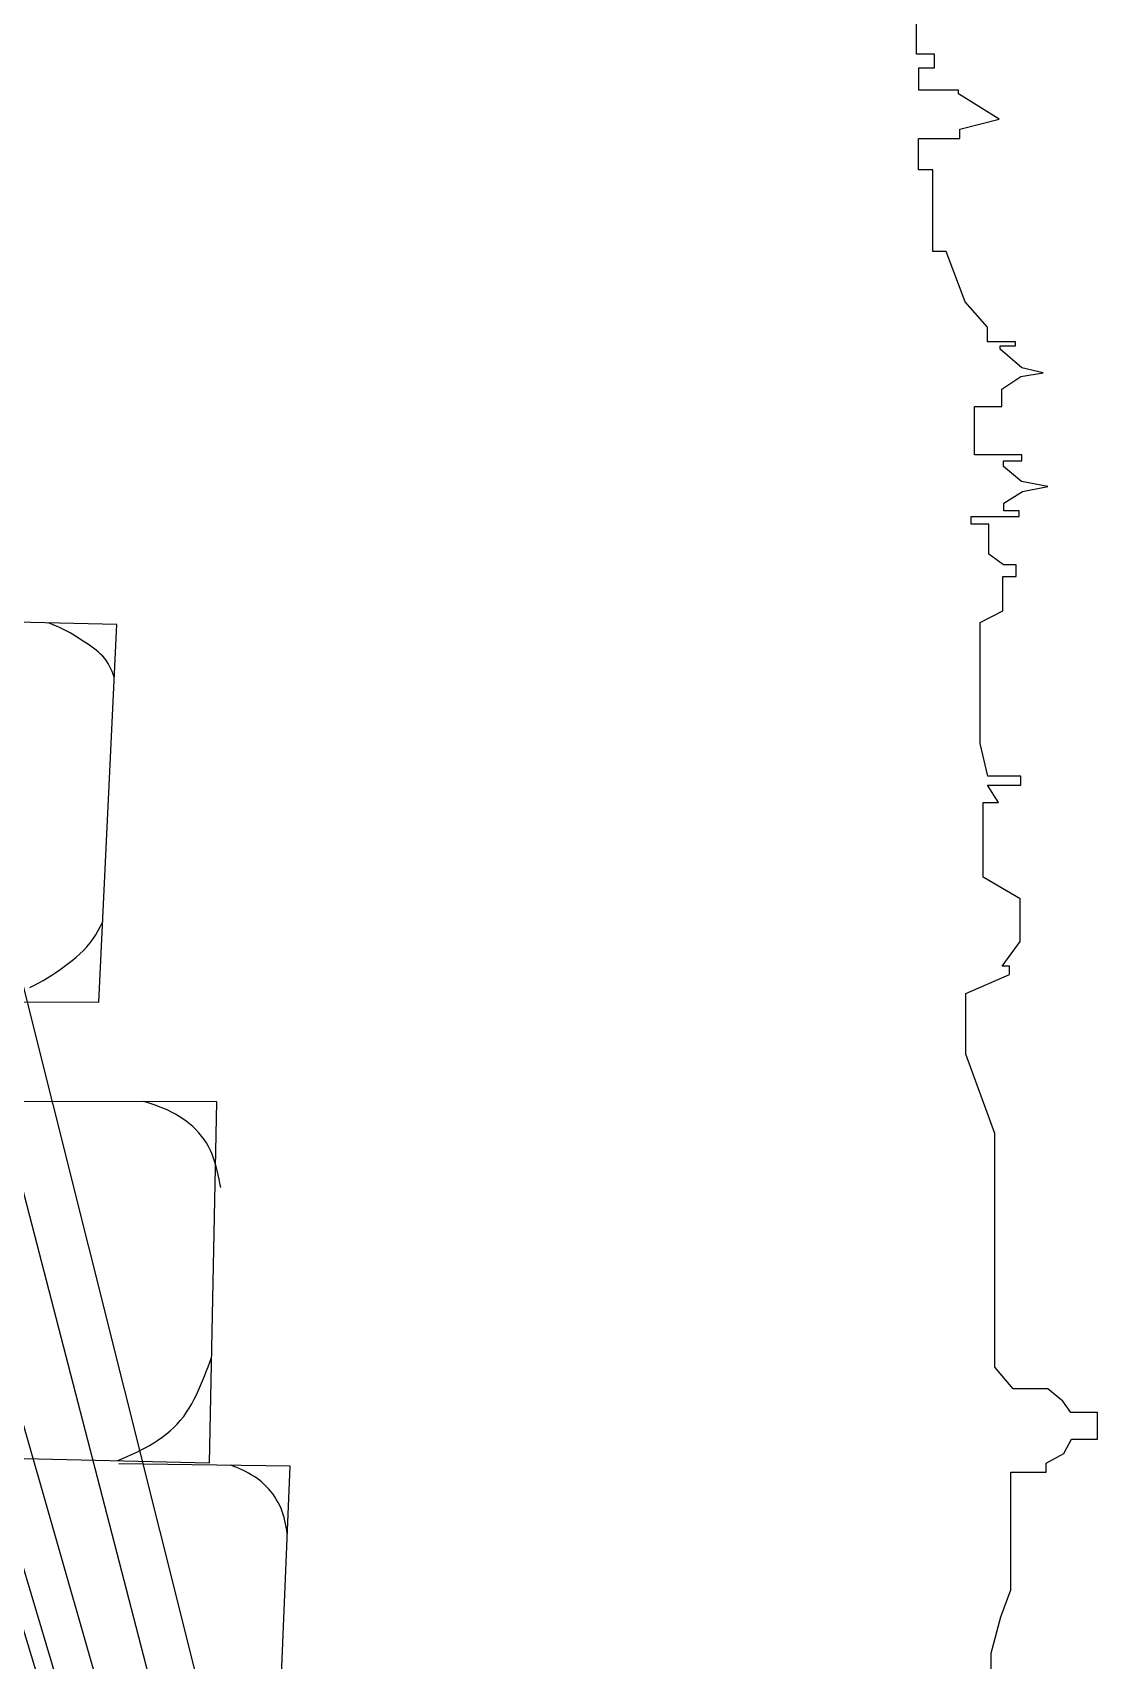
# Model space of a CAD drawing. Header units: millimetres. Extents: x 0 to 100, y 1 to 179.
# Drawn here: x 63.45 to 95.3, y 60.22 to 108.89 of the extents above; entities that cross this region are included whole.
import ezdxf

# ---------------------------------------------------------------- set-up
doc = ezdxf.new("R2010")
doc.units = ezdxf.units.MM
doc.layers.get('0').update_dxf_attribs({"color": 10})

msp = doc.modelspace()

# ---------------------------------------------------------------- linework, layer by layer
for points in [[(38.518, 178.697), (68.318, 59.866), (77.849, 14.54)], [(27.566, 178.478), (67.199, 47.884)], [(28.731, 178.478), (65.505, 55.179), (75.09, 16.881)], [(31.34, 178.478), (66.317, 56.275), (76.473, 14.54)], [(36.176, 178.452), (67.268, 58.422), (77.224, 14.54)], [(91.883, 85.634), (91.883, 85.872), (92.34, 85.872), (92.014, 86.392), (93.008, 86.392), (93.008, 86.659), (92.029, 86.659), (91.791, 87.639), (91.791, 91.248), (92.474, 91.605), (92.474, 92.629), (92.875, 92.629), (92.875, 92.971), (92.489, 92.971), (92.058, 93.298), (92.058, 94.189), (91.524, 94.189), (91.524, 94.423), (92.959, 94.423), (92.959, 94.594), (92.508, 94.594), (92.508, 94.822), (93.058, 95.166), (93.817, 95.315), (93.03, 95.472), (92.498, 95.919), (92.498, 96.08), (93.042, 96.08), (93.042, 96.262), (91.623, 96.262), (91.623, 97.71), (92.446, 97.71), (92.446, 98.227), (93.011, 98.61), (93.681, 98.715), (93.039, 98.869), (92.398, 99.424), (92.398, 99.52), (92.848, 99.52), (92.848, 99.644), (92.016, 99.644), (92.016, 100.078), (91.345, 100.834), (90.78, 102.347), (90.377, 102.347), (90.377, 104.781), (89.947, 104.781), (89.947, 105.719), (91.191, 105.719), (91.191, 105.996), (92.366, 106.301), (91.152, 107.061), (91.152, 107.17), (89.958, 107.17), (89.958, 107.831), (90.432, 107.831), (90.432, 108.246), (89.889, 108.246), (89.889, 109.49)], [(58.494, 79.929), (65.439, 79.9), (65.969, 91.191), (59.534, 91.341)], [(65.895, 89.616), (65.866, 89.703), (65.833, 89.788), (65.797, 89.871), (65.757, 89.951), (65.713, 90.028), (65.664, 90.102), (65.61, 90.173), (65.551, 90.241), (65.488, 90.305), (65.421, 90.367), (65.35, 90.426), (65.277, 90.483), (65.202, 90.538), (65.125, 90.592), (65.047, 90.644), (64.969, 90.695), (64.89, 90.746), (64.812, 90.796), (64.734, 90.845), (64.655, 90.893), (64.576, 90.939), (64.497, 90.983), (64.416, 91.026), (64.335, 91.067), (64.253, 91.105), (64.17, 91.142), (64.086, 91.176), (64.001, 91.208), (63.915, 91.239)], [(92.124, 58.786), (92.124, 60.442), (92.411, 61.523), (92.714, 62.328), (92.714, 65.853), (93.771, 65.853), (93.771, 66.118), (94.3, 66.404), (94.525, 66.836), (95.304, 66.836), (95.304, 67.634), (94.507, 67.634), (94.273, 67.972), (93.823, 68.345), (92.783, 68.345), (92.23, 68.988), (92.23, 75.977), (91.371, 78.349), (91.371, 80.157), (92.673, 80.725), (92.673, 80.975), (92.451, 80.975), (92.991, 81.71), (92.991, 82.986), (91.883, 83.638), (91.883, 85.634)], [(63.37, 80.342), (63.505, 80.406), (63.637, 80.475), (63.768, 80.548), (63.897, 80.624), (64.024, 80.705), (64.15, 80.789), (64.273, 80.875), (64.396, 80.965), (64.517, 81.057), (64.636, 81.15), (64.754, 81.247), (64.868, 81.346), (64.977, 81.45), (65.08, 81.558), (65.176, 81.671), (65.264, 81.79), (65.345, 81.914), (65.419, 82.043), (65.488, 82.175), (65.552, 82.312)], [(62.769, 66.266), (68.743, 66.134), (68.966, 76.925), (63.13, 76.93)], [(69.079, 74.359), (69.054, 74.487), (69.029, 74.614), (69.002, 74.741), (68.973, 74.867), (68.942, 74.991), (68.906, 75.114), (68.867, 75.235), (68.823, 75.353), (68.773, 75.469), (68.717, 75.582), (68.655, 75.691), (68.585, 75.797), (68.508, 75.899), (68.426, 75.997), (68.338, 76.09), (68.245, 76.18), (68.147, 76.264), (68.046, 76.344), (67.942, 76.418), (67.834, 76.488), (67.724, 76.552), (67.612, 76.612), (67.498, 76.668), (67.382, 76.719), (67.265, 76.767), (67.146, 76.811), (67.026, 76.852), (66.905, 76.891), (66.783, 76.927)], [(66.003, 66.195), (66.141, 66.254), (66.278, 66.314), (66.414, 66.376), (66.549, 66.441), (66.683, 66.508), (66.816, 66.578), (66.946, 66.651), (67.075, 66.729), (67.202, 66.811), (67.326, 66.897), (67.446, 66.988), (67.563, 67.084), (67.674, 67.184), (67.781, 67.29), (67.881, 67.401), (67.974, 67.517), (68.061, 67.639), (68.141, 67.765), (68.216, 67.895), (68.286, 68.028), (68.352, 68.163), (68.416, 68.3), (68.476, 68.438), (68.535, 68.577), (68.593, 68.716), (68.649, 68.855), (68.703, 68.995), (68.756, 69.135), (68.808, 69.275)], [(65.489, 56.303), (70.751, 56.185), (71.154, 66.034), (66.034, 66.102)], [(71.071, 64.016), (71.056, 64.112), (71.039, 64.208), (71.02, 64.304), (71, 64.399), (70.976, 64.493), (70.95, 64.586), (70.919, 64.678), (70.884, 64.768), (70.845, 64.856), (70.801, 64.943), (70.752, 65.028), (70.7, 65.111), (70.644, 65.191), (70.583, 65.268), (70.52, 65.343), (70.453, 65.415), (70.383, 65.483), (70.31, 65.548), (70.235, 65.61), (70.157, 65.668), (70.076, 65.723), (69.994, 65.775), (69.91, 65.823), (69.825, 65.868), (69.738, 65.911), (69.649, 65.951), (69.56, 65.988), (69.47, 66.024), (69.379, 66.057)]]:
    msp.add_lwpolyline(points)

doc.saveas('drawing.dxf')
